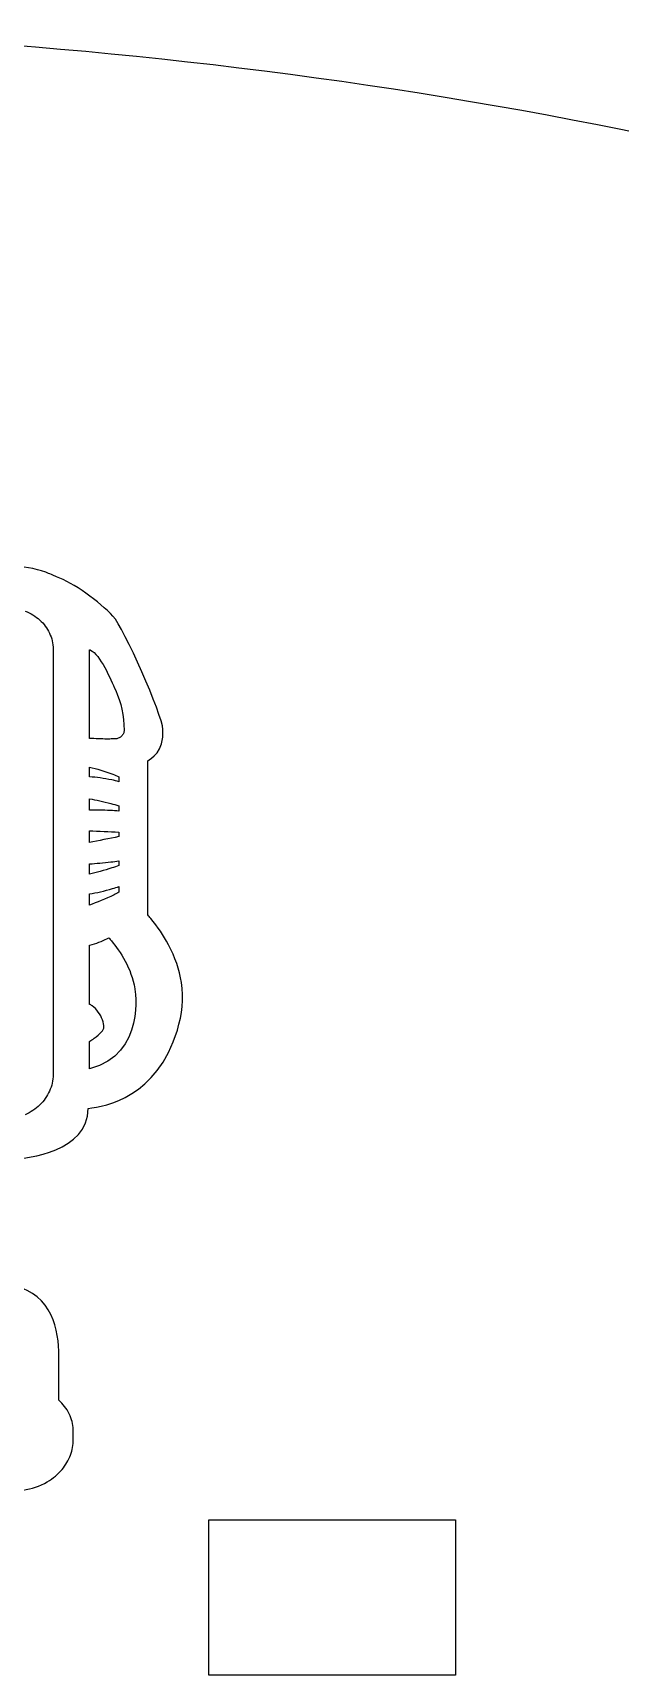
# Model space of a CAD drawing. Extents: x 16 to 1660, y 62 to 1240.
# Drawn here: x 178.6 to 197.3, y 96.7 to 149.1 of the extents above; entities that cross this region are included whole.
import ezdxf

# ---------------------------------------------------------------- set-up
doc = ezdxf.new("R2010")
doc.units = 0
doc.layers.get('0').update_dxf_attribs({"linetype": 'CONTINUOUS'})

msp = doc.modelspace()

# ---------------------------------------------------------------- linework, layer by layer
at = {"color": 7}
for points in [[(179.218731, 129.438118), (179.218731, 129.391269), (179.218731, 129.391269)], [(179.218731, 129.391269), (179.218731, 115.849964)], [(180.382898, 126.589931), (180.383462, 129.418362), (180.383462, 129.418362)], [(182.238509, 120.952542), (182.238509, 125.876756)], [(180.382898, 125.363393), (180.382898, 125.672144), (180.382898, 125.672144)], [(181.319593, 125.364522), (181.319593, 125.205349)], [(180.382898, 124.292924), (180.382898, 124.658684), (180.382898, 124.658684)], [(181.319593, 124.434882), (181.319593, 124.265831)], [(180.382898, 123.269022), (180.382898, 123.635629), (180.382898, 123.635629)], [(181.319593, 123.599787), (181.319593, 123.451902)], [(180.382051, 122.25528), (180.382051, 122.58294), (180.382051, 122.58294)], [(181.319593, 122.679742), (181.319593, 122.528471)], [(181.319593, 121.862427), (181.319593, 121.680676)], [(180.381487, 121.268631), (180.381487, 121.621973), (180.381487, 121.621973)], [(180.381487, 118.0973), (180.381487, 119.982262)], [(180.38064, 116.036231), (180.38064, 116.913096)], [(179.402458, 105.456849), (179.402458, 106.87304)], [(179.860504, 104.193904), (179.860504, 104.460322)], [(184.192051, 101.640076), (192.071413, 101.640076), (192.071413, 96.680584), (184.192051, 96.680584), (184.192051, 101.640076), (184.192051, 101.640076)]]:
    msp.add_lwpolyline(points, dxfattribs=at)
for points in [[(215.988618, 140.24864), (204.68336, 145.836358), (182.94096, 149.114933), (168.117238, 149.114933)], [(178.98618, 131.891193), (178.628887, 132.017911), (178.248451, 132.083387), (177.859267, 132.089031)], [(179.330209, 131.742462), (179.218731, 131.79806), (179.105842, 131.84886), (178.98618, 131.891193)], [(181.130504, 130.492782), (180.707736, 130.94462), (179.853167, 131.571436), (179.330209, 131.742462)], [(178.324933, 130.652238), (178.500758, 130.584787), (178.657956, 130.488267), (178.791729, 130.36804)], [(178.791729, 130.36804), (178.922116, 130.248942), (179.029642, 130.106138), (179.102738, 129.949504)], [(182.7276, 126.874411), (182.699378, 127.3429), (181.481871, 130.11912), (181.130504, 130.492782)], [(179.102738, 129.949504), (179.17668, 129.79146), (179.218731, 129.619587), (179.218731, 129.438118)], [(180.383462, 129.418362), (180.392776, 129.414976), (180.401524, 129.411307), (180.41112, 129.407356)], [(180.41112, 129.407356), (180.721847, 129.266809), (181.047531, 128.490698), (181.217147, 128.115624)], [(181.217147, 128.115624), (181.385069, 127.743091), (181.485822, 127.317218), (181.485822, 126.847036)], [(180.942827, 126.565378), (180.756278, 126.570176), (180.569164, 126.578642), (180.382898, 126.589931)], [(181.0258, 126.5682), (180.998707, 126.567353), (180.970484, 126.566507), (180.942827, 126.565378)], [(181.126271, 126.572151), (181.093251, 126.570458), (181.05882, 126.569611), (181.0258, 126.5682)], [(181.22646, 126.576102), (181.194287, 126.574409), (181.159856, 126.572998), (181.126271, 126.572151)], [(181.323827, 126.602913), (181.291936, 126.586544), (181.260327, 126.578078), (181.22646, 126.576102)], [(181.404824, 126.66218), (181.3814, 126.63678), (181.352896, 126.618153), (181.323827, 126.602913)], [(181.462398, 126.747693), (181.448004, 126.716367), (181.429378, 126.686451), (181.404824, 126.66218)], [(181.485822, 126.847036), (181.484693, 126.812322), (181.476509, 126.778173), (181.462398, 126.747693)], [(182.238509, 125.876756), (182.341802, 125.94336), (182.772756, 126.13894), (182.7276, 126.874411)], [(180.382898, 125.672144), (180.608111, 125.61824), (180.873118, 125.544862), (181.128529, 125.44552)], [(181.089582, 125.263204), (180.846871, 125.314569), (180.597387, 125.344202), (180.382898, 125.363393)], [(181.128529, 125.44552), (181.192876, 125.419838), (181.25694, 125.392462), (181.319593, 125.364522)], [(181.319593, 125.205349), (181.243958, 125.226233), (181.167758, 125.246553), (181.089582, 125.263204)], [(180.382898, 124.658684), (180.587227, 124.62256), (180.825987, 124.573453), (181.059667, 124.511364)], [(181.041604, 124.28728), (180.814416, 124.298287), (180.582711, 124.297158), (180.382898, 124.292924)], [(181.319593, 124.265831), (181.229847, 124.275144), (181.136149, 124.283047), (181.041604, 124.28728)], [(181.059667, 124.511364), (181.148849, 124.487658), (181.234644, 124.461129), (181.319593, 124.434882)], [(180.382898, 123.635629), (180.663709, 123.627444), (181.020438, 123.612769), (181.319593, 123.599787)], [(181.319593, 123.451902), (181.019591, 123.392071), (180.661733, 123.321233), (180.382898, 123.269022)], [(180.382051, 122.58294), (180.586662, 122.596487), (180.828527, 122.614831), (181.065876, 122.643336)], [(181.093251, 122.451989), (180.846871, 122.372684), (180.592307, 122.30608), (180.382051, 122.25528)], [(181.065876, 122.643336), (181.152236, 122.65406), (181.23662, 122.667324), (181.319593, 122.679742)], [(181.319593, 122.528471), (181.245369, 122.501378), (181.171144, 122.476542), (181.093251, 122.451989)], [(180.381487, 121.621973), (180.60162, 121.66092), (180.862393, 121.714824), (181.115264, 121.792436)], [(181.115264, 121.792436), (181.185256, 121.813884), (181.252989, 121.836744), (181.319593, 121.862427)], [(181.319593, 121.680676), (181.269076, 121.651889), (181.215736, 121.62282), (181.16296, 121.595444)], [(181.16296, 121.595444), (180.894002, 121.458002), (180.610369, 121.347089), (180.381487, 121.268631)], [(182.336722, 120.839936), (182.302573, 120.878882), (182.270964, 120.9167), (182.238509, 120.952542)], [(182.903989, 120.002864), (182.749049, 120.29186), (182.558267, 120.572389), (182.336722, 120.839936)], [(180.46954, 120.005404), (180.662862, 120.064953), (180.84292, 120.143693), (180.994473, 120.220176)], [(180.994473, 120.220176), (181.021284, 120.189131), (181.050636, 120.156393), (181.08168, 120.120269)], [(181.08168, 120.120269), (181.218276, 119.955733), (181.37886, 119.73814), (181.517431, 119.479624)], [(180.381487, 119.982262), (180.410838, 119.990447), (180.440753, 119.997502), (180.46954, 120.005404)], [(183.317444, 118.796647), (183.253944, 119.200224), (183.115938, 119.606907), (182.903989, 120.002864)], [(181.517431, 119.479624), (181.657978, 119.221956), (181.774818, 118.9228), (181.826182, 118.595704)], [(181.826182, 118.595704), (181.826464, 118.595987), (182.19928, 116.505002), (180.38064, 116.036231)], [(183.186211, 117.276033), (183.338329, 117.775284), (183.39562, 118.283284), (183.317444, 118.796647)], [(180.467, 118.052144), (180.439624, 118.071053), (180.41112, 118.085447), (180.381487, 118.0973)], [(180.662298, 117.851484), (180.606418, 117.929942), (180.539249, 118.00078), (180.467, 118.052144)], [(180.794942, 117.598613), (180.762204, 117.684127), (180.717049, 117.77218), (180.662298, 117.851484)], [(180.84292, 117.367756), (180.84292, 117.432667), (180.825987, 117.514511), (180.794942, 117.598613)], [(180.340847, 114.774416), (180.907549, 114.838198), (182.532584, 115.134531), (183.186211, 117.276033)], [(180.386002, 116.917611), (180.435391, 116.94922), (180.481958, 116.981958), (180.526549, 117.014413)], [(180.526549, 117.014413), (180.616578, 117.082711), (180.6956, 117.148469), (180.752044, 117.207171)], [(180.752044, 117.207171), (180.808771, 117.267567), (180.84292, 117.322882), (180.84292, 117.367756)], [(180.38064, 116.913096), (180.382898, 116.91366), (180.384591, 116.915071), (180.386002, 116.917611)], [(179.218731, 115.849964), (179.218731, 115.668213), (179.17668, 115.49126), (179.102738, 115.329264)], [(178.791729, 114.887587), (178.657956, 114.758893), (178.500758, 114.649956), (178.324933, 114.569804)], [(179.102738, 115.329264), (179.029642, 115.165858), (178.922116, 115.01628), (178.791729, 114.887587)], [(177.988524, 113.151073), (178.359364, 113.182682), (180.340847, 113.39322), (180.340847, 114.774416)], [(179.402458, 106.87304), (179.41036, 107.68838), (179.176116, 108.825453), (177.988524, 109.10824)], [(179.444791, 105.418467), (179.430962, 105.43032), (179.416004, 105.443867), (179.402458, 105.456849)], [(179.761444, 104.960138), (179.688349, 105.133422), (179.581387, 105.287798), (179.444791, 105.418467)], [(179.860504, 104.460322), (179.860504, 104.630784), (179.826638, 104.796167), (179.761444, 104.960138)], [(179.772169, 103.707918), (179.830307, 103.866809), (179.860504, 104.03078), (179.860504, 104.193904)], [(179.504904, 103.251847), (179.620051, 103.389571), (179.707822, 103.541689), (179.772169, 103.707918)], [(178.258611, 102.589753), (178.530956, 102.624467), (178.796527, 102.714213), (179.031053, 102.852784)], [(179.031053, 102.852784), (179.215909, 102.96144), (179.376776, 103.097189), (179.504904, 103.251847)]]:
    msp.add_open_spline(points, degree=3, dxfattribs=at)

doc.saveas('drawing.dxf')
